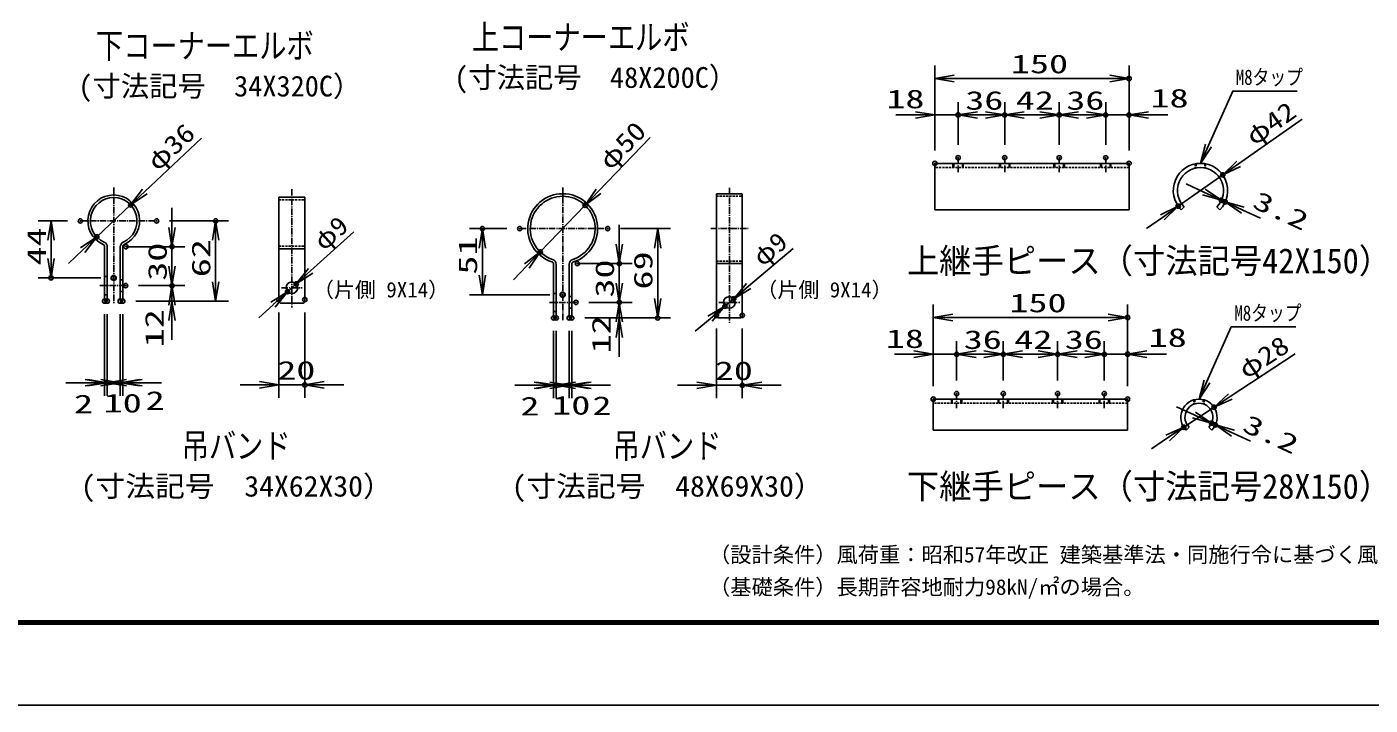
# Model space of a CAD drawing. Units: millimetres, scale not verified. Extents: x -4455 to 4455, y -3150 to 3150.
# Drawn here: x -693 to 2418, y -3150 to -1579 of the extents above; entities that cross this region are included whole.
import ezdxf
from ezdxf.enums import TextEntityAlignment as Align

# ---------------------------------------------------------------- set-up
doc = ezdxf.new("R2010")
doc.units = ezdxf.units.MM
doc.header["$LTSCALE"] = 20
doc.header["$PDMODE"] = 32
doc.header["$PDSIZE"] = 10
doc.linetypes.add('USER2', pattern=[0.375, 0.25, -0.125])
doc.linetypes.add('USER3', pattern=[1.125, 0.75, -0.125, 0.125, -0.125])
for name, color, linetype, lineweight in [('0-2_0', 7, 'Continuous', 25), ('0-4_EXTCNT-L', 4, 'Continuous', 25), ('0-5_DEFPOINTS', 7, 'Continuous', 25), ('0-7_WAKU', 7, 'Continuous', 25), ('0-9_D-TTL-TXT', 2, 'Continuous', 25)]:
    doc.layers.add(name, color=color, linetype=linetype, lineweight=lineweight)
doc.styles.add('ＭＳ ゴシック', font='')
doc.styles.get('ＭＳ ゴシック').set_extended_font_data('MS Gothic')

# ---------------------------------------------------------------- blocks, each defined once
blk = doc.blocks.new('DARROWS')
at = {"layer": '0-2_0', "color": 2}
blk.add_line((0, 0), (-19.982, 0), dxfattribs=at)
blk.add_lwpolyline([(-20, -3.333), (0, 0), (-20, 3.333)], dxfattribs=at)

msp = doc.modelspace()

# ---------------------------------------------------------------- linework, layer by layer
at = {"layer": '0-2_0'}
for p, q in [((1409.95, -1894.73), (1409.95, -2002.28)), ((1859.95, -1894.73), (1409.95, -1894.73)), ((1451.95, -1894.73), (1451.95, -1904.33)), ((1454.05, -1894.73), (1454.05, -1904.33)), ((1473.85, -1894.73), (1473.85, -1904.33)), ((1475.95, -1894.73), (1475.95, -1904.33)), ((1559.95, -1894.73), (1559.95, -1904.33)), ((1562.05, -1894.73), (1562.05, -1904.33)), ((1581.85, -1894.73), (1581.85, -1904.33)), ((1583.95, -1894.73), (1583.95, -1904.33)), ((1685.95, -1894.73), (1685.95, -1904.33)), ((1688.05, -1894.73), (1688.05, -1904.33)), ((1707.85, -1894.73), (1707.85, -1904.33)), ((1709.95, -1894.73), (1709.95, -1904.33)), ((1793.95, -1894.73), (1793.95, -1904.33)), ((1796.05, -1894.73), (1796.05, -1904.33)), ((1815.85, -1894.73), (1815.85, -1904.33)), ((1817.95, -1894.73), (1817.95, -1904.33)), ((1859.95, -1894.73), (1859.95, -2002.28)), ((-109.32, -1973), (-109.32, -2213)), ((-109.32, -1973), (-49.32, -1973)), ((-49.32, -1973), (-49.32, -2213)), ((903.97, -1965), (903.97, -2247)), ((903.97, -1965), (963.97, -1965)), ((963.97, -1965), (963.97, -2247)), ((2073.73, -1980.13), (2082.44, -1984.16)), ((1859.95, -2002.28), (1409.95, -2002.28)), ((1987.49, -1995.49), (1980.71, -2002.28)), ((2063.01, -1995.49), (2069.8, -2002.28)), ((-513, -2088.22), (-513, -2214)), ((-507, -2088.22), (-507, -2214)), ((-477, -2088.22), (-477, -2214)), ((-471, -2088.22), (-471, -2214)), ((-463.71, -2088), (-423.27, -2088)), ((-109.32, -2093), (-49.32, -2093)), ((527, -2128.7), (527, -2253)), ((533, -2128.7), (533, -2253)), ((563, -2128.7), (563, -2253)), ((569, -2128.7), (569, -2253)), ((581.99, -2127), (622.15, -2127)), ((903.97, -2127), (963.97, -2127)), ((-513, -2157), (-507, -2157)), ((-477, -2164.5), (-471, -2164.5)), ((-513, -2199), (-507, -2199)), ((-477, -2191.5), (-471, -2191.5)), ((527, -2196), (533, -2196)), ((563, -2203.5), (569, -2203.5)), ((-513, -2214), (-507, -2214)), ((-477, -2214), (-471, -2214)), ((-109.32, -2210.42), (-109.32, -2213)), ((-103.32, -2219), (-55.32, -2219)), ((527, -2238), (533, -2238)), ((563, -2230.5), (569, -2230.5)), ((527, -2253), (533, -2253)), ((563, -2253), (569, -2253)), ((909.97, -2253), (957.97, -2253)), ((1448.37, -2441.05), (1448.37, -2450.65)), ((1450.47, -2441.05), (1450.47, -2450.65)), ((1470.27, -2441.05), (1470.27, -2450.65)), ((1472.37, -2441.05), (1472.37, -2450.65)), ((1556.37, -2441.05), (1556.37, -2450.65)), ((1558.47, -2441.05), (1558.47, -2450.65)), ((1578.27, -2441.05), (1578.27, -2450.65)), ((1580.37, -2441.05), (1580.37, -2450.65)), ((1682.37, -2441.05), (1682.37, -2450.65)), ((1684.47, -2441.05), (1684.47, -2450.65)), ((1704.27, -2441.05), (1704.27, -2450.65)), ((1706.37, -2441.05), (1706.37, -2450.65)), ((1790.37, -2441.05), (1790.37, -2450.65)), ((1792.47, -2441.05), (1792.47, -2450.65)), ((1812.27, -2441.05), (1812.27, -2450.65)), ((1814.37, -2441.05), (1814.37, -2450.65)), ((1856.37, -2441.05), (1856.37, -2512.75)), ((1856.37, -2512.75), (1406.37, -2512.75)), ((1998.76, -2505.97), (1991.98, -2512.75)), ((2044.59, -2505.97), (2051.37, -2512.75)), ((2051.06, -2496.71), (2059.76, -2500.75))]:
    msp.add_line(p, q, dxfattribs=at)
at = {"layer": '0-2_0', "color": 4, "linetype": 'USER3'}
for p, q in [((1463.95, -1881.87), (1463.95, -1915.34)), ((1571.95, -1881.87), (1571.95, -1915.34)), ((1697.95, -1881.87), (1697.95, -1915.34)), ((1805.95, -1881.87), (1805.95, -1915.34)), ((-492, -1950.8), (-492, -2220.68)), ((-79.32, -1954.48), (-79.32, -2228.64)), ((548, -1950.4), (548, -2259.85)), ((933.97, -1951.64), (933.97, -2265.5)), ((-569.2, -2028), (-392.62, -2028)), ((448.36, -2046), (652.15, -2046)), ((891.11, -2046), (977.3, -2046)), ((-524.36, -2178), (-464.36, -2178)), ((-103.32, -2183), (-55.32, -2183)), ((517.29, -2217), (578.77, -2217)), ((909.94, -2217), (958.01, -2217)), ((1460.37, -2428.19), (1460.37, -2461.66)), ((1568.37, -2428.19), (1568.37, -2461.66)), ((1694.37, -2428.19), (1694.37, -2461.66)), ((1802.37, -2428.19), (1802.37, -2461.66))]:
    msp.add_line(p, q, dxfattribs=at)
at = {"layer": '0-2_0', "linetype": 'USER2'}
for p, q in [((2013.25, -1895.89), (2013.25, -1905.7)), ((2015.35, -1895.52), (2015.35, -1905.26)), ((2035.15, -1895.52), (2035.15, -1905.26)), ((2037.25, -1895.89), (2037.25, -1905.7)), ((1859.95, -1904.33), (1409.95, -1904.33)), ((-109.32, -1979), (-49.32, -1979)), ((903.97, -1971), (963.97, -1971)), ((-109.32, -2087), (-49.32, -2087)), ((903.97, -2121), (963.97, -2121)), ((1856.37, -2450.65), (1406.37, -2450.65)), ((2009.68, -2442.81), (2009.68, -2452.96)), ((2011.78, -2442.24), (2011.78, -2452.2)), ((2031.58, -2442.24), (2031.58, -2452.2)), ((2033.68, -2442.81), (2033.68, -2452.96))]:
    msp.add_line(p, q, dxfattribs=at)
at = {"layer": '0-2_0'}
msp.add_lwpolyline([(1856.37, -2441.05), (1406.37, -2441.05), (1406.37, -2512.75)], dxfattribs=at)
for centre in [(-79.32, -2183), (933.97, -2217)]:
    msp.add_circle(centre, 13.5, dxfattribs=at)
for centre, radius, start, end in [((2025.25, -1957.73), 63, 315, 225), ((2025.25, -1957.73), 53.4, 315, 225), ((-492, -2028), 60, 294.14774, 245.85226), ((-492, -2028), 54, 294.14774, 245.85226), ((548, -2046), 81, 288.08001, 251.91999), ((548, -2046), 75, 288.08001, 251.91999), ((-519, -2088.22), 6, 0, 65.85226), ((-519, -2088.22), 12, 0, 65.85226), ((-465, -2088.22), 12, 114.14774, 180), ((-465, -2088.22), 6, 114.14774, 180), ((521, -2128.7), 6, 0, 71.91999), ((521, -2128.7), 12, 0, 71.91999), ((575, -2128.7), 12, 108.08001, 180), ((575, -2128.7), 6, 108.08001, 180), ((-103.32, -2213), 6, 180, 270), ((-55.32, -2213), 6, 270, 0), ((909.97, -2247), 6, 180, 270), ((957.97, -2247), 6, 270, 0), ((2021.68, -2483.05), 42, 315, 225), ((2021.68, -2483.05), 32.4, 315, 225)]:
    msp.add_arc(centre, radius, start, end, dxfattribs=at)
at = {"layer": '0-4_EXTCNT-L', "color": 1}
for p, q in [((1409.95, -1864.73), (1409.95, -1668.2)), ((1859.95, -1864.73), (1859.95, -1668.2)), ((1409.95, -1864.73), (1409.95, -1752.69)), ((1463.95, -1851.87), (1463.95, -1752.69)), ((1463.95, -1851.87), (1463.95, -1752.69)), ((1571.95, -1851.87), (1571.95, -1752.69)), ((1571.95, -1851.87), (1571.95, -1752.69)), ((1697.95, -1851.87), (1697.95, -1752.69)), ((1697.95, -1851.87), (1697.95, -1752.69)), ((1805.95, -1851.87), (1805.95, -1752.69)), ((1805.95, -1851.87), (1805.95, -1752.69)), ((1859.95, -1864.73), (1859.95, -1752.69)), ((-599.2, -2028), (-667, -2028)), ((-362.62, -2028), (-226, -2028)), ((418.36, -2046), (332, -2046)), ((682.15, -2046), (798, -2046)), ((-433.71, -2088), (-327, -2088)), ((611.99, -2127), (709, -2127)), ((-522, -2160), (-667, -2160)), ((-434.36, -2178), (-327, -2178)), ((-434.36, -2178), (-327, -2178)), ((518, -2199), (332, -2199)), ((-441, -2214), (-327, -2214)), ((-441, -2214), (-226, -2214)), ((608.77, -2217), (709, -2217)), ((608.77, -2217), (709, -2217)), ((1406.37, -2411.05), (1406.37, -2221.93)), ((1856.37, -2411.05), (1856.37, -2221.93)), ((-513, -2244), (-513, -2433)), ((-507, -2244), (-507, -2433)), ((-507, -2244), (-507, -2433)), ((-477, -2244), (-477, -2433)), ((-477, -2244), (-477, -2433)), ((-471, -2244), (-471, -2433)), ((-109.32, -2240.42), (-109.32, -2438)), ((-49.32, -2240.42), (-49.32, -2438)), ((599, -2253), (709, -2253)), ((599, -2253), (798, -2253)), ((527, -2283), (527, -2439)), ((533, -2283), (533, -2439)), ((533, -2283), (533, -2439)), ((563, -2283), (563, -2439)), ((563, -2283), (563, -2439)), ((569, -2283), (569, -2439)), ((903.97, -2277), (903.97, -2439)), ((963.97, -2277), (963.97, -2439)), ((1406.37, -2411.05), (1406.37, -2306.94)), ((1460.37, -2398.19), (1460.37, -2306.94)), ((1460.37, -2398.19), (1460.37, -2306.94)), ((1568.37, -2398.19), (1568.37, -2306.94)), ((1568.37, -2398.19), (1568.37, -2306.94)), ((1694.37, -2398.19), (1694.37, -2306.94)), ((1694.37, -2398.19), (1694.37, -2306.94)), ((1802.37, -2398.19), (1802.37, -2306.78)), ((1802.37, -2398.19), (1802.37, -2306.94)), ((1856.37, -2411.05), (1856.37, -2306.78))]:
    msp.add_line(p, q, dxfattribs=at)
at = {"layer": '0-4_EXTCNT-L', "color": 2}
for p, q in [((1454.95, -1698.2), (1814.95, -1698.2)), ((1364.95, -1782.69), (1319.95, -1782.69)), ((1409.95, -1782.69), (1463.95, -1782.69)), ((1508.95, -1782.69), (1553.95, -1782.69)), ((1508.95, -1782.69), (1526.95, -1782.69)), ((1616.95, -1782.69), (1652.95, -1782.69)), ((1760.95, -1782.69), (1715.95, -1782.69)), ((1742.95, -1782.69), (1760.95, -1782.69)), ((1805.95, -1782.69), (1859.95, -1782.69)), ((1904.95, -1782.69), (1949.95, -1782.69)), ((2260.87, -1792.12), (2113.61, -1895.63)), ((750.65, -1835.08), (631.14, -1959.47)), ((-289, -1836.6), (-419.97, -1960.08)), ((1973.71, -1993.96), (2076.8, -1921.51)), ((2032.88, -1961.26), (1992.03, -1942.38)), ((-531.29, -2065.04), (-452.71, -1990.96)), ((2073.73, -1980.13), (2082.44, -1984.16)), ((-357, -2043), (-357, -1998)), ((496.04, -2100.08), (599.96, -1991.92)), ((1936.9, -2019.84), (1900.08, -2045.71)), ((2123.29, -2003.03), (2164.14, -2021.91)), ((64.43, -2053.47), (-35.86, -2143.84)), ((679, -2082), (679, -2037)), ((-637, -2073), (-637, -2115)), ((-256, -2169), (-256, -2073)), ((-564.03, -2095.92), (-596.77, -2126.79)), ((-357, -2133), (-357, -2088)), ((-357, -2178), (-357, -2088)), ((362, -2154), (362, -2091)), ((768, -2091), (768, -2208)), ((1081.71, -2092.04), (978.64, -2179.22)), ((464.86, -2132.53), (433.68, -2164.98)), ((679, -2172), (679, -2127)), ((679, -2217), (679, -2127)), ((-89.35, -2192.04), (-69.29, -2173.96)), ((-357, -2214), (-357, -2178)), ((923.66, -2225.72), (944.28, -2208.28)), ((-357, -2223), (-357, -2268)), ((-122.77, -2222.16), (-156.2, -2252.29)), ((679, -2253), (679, -2217)), ((-357, -2259), (-357, -2304)), ((679, -2262), (679, -2307)), ((889.3, -2254.78), (854.95, -2283.84)), ((1451.37, -2251.93), (1811.37, -2251.93)), ((679, -2298), (679, -2343)), ((1361.37, -2336.94), (1316.37, -2336.94)), ((1406.37, -2336.94), (1460.37, -2336.94)), ((1505.37, -2336.94), (1550.37, -2336.94)), ((1505.37, -2336.94), (1523.37, -2336.94)), ((1613.37, -2336.94), (1649.37, -2336.94)), ((1757.37, -2336.78), (1712.37, -2336.78)), ((1739.37, -2336.94), (1757.37, -2336.94)), ((1802.37, -2336.78), (1856.37, -2336.78)), ((1901.37, -2336.78), (1946.37, -2336.78)), ((2244.45, -2335.88), (2094.26, -2435.1)), ((-558, -2403), (-603, -2403)), ((-552, -2403), (-597, -2403)), ((-522, -2403), (-567, -2403)), ((-513, -2403), (-507, -2403)), ((-507, -2403), (-477, -2403)), ((-471, -2403), (-477, -2403)), ((-462, -2403), (-417, -2403)), ((-432, -2403), (-387, -2403)), ((-426, -2403), (-381, -2403)), ((-154.32, -2408), (-199.32, -2408)), ((-109.32, -2408), (-49.32, -2408)), ((-4.32, -2408), (40.68, -2408)), ((482, -2409), (437, -2409)), ((488, -2409), (443, -2409)), ((518, -2409), (473, -2409)), ((527, -2409), (533, -2409)), ((533, -2409), (563, -2409)), ((569, -2409), (563, -2409)), ((578, -2409), (623, -2409)), ((608, -2409), (653, -2409)), ((614, -2409), (659, -2409)), ((858.97, -2409), (813.97, -2409)), ((903.97, -2409), (963.97, -2409)), ((1008.97, -2409), (1053.97, -2409)), ((2010.25, -2477.74), (1969.44, -2458.78)), ((1986.63, -2506.21), (2056.72, -2459.9)), ((2051.06, -2496.71), (2059.76, -2500.75)), ((2100.57, -2519.72), (2141.38, -2538.68)), ((1949.09, -2531.01), (1911.54, -2555.82))]:
    msp.add_line(p, q, dxfattribs=at)
at = {"layer": '0-4_EXTCNT-L'}
for points in [[(2043.6, -1853.64), (2099.96, -1727.39), (2249.19, -1727.39)], [(2040.32, -2399.97), (2096.69, -2273.72), (2245.92, -2273.72)]]:
    msp.add_lwpolyline(points, dxfattribs=at)
for centre in [(-492, -2160), (548, -2199)]:
    msp.add_circle(centre, 6, dxfattribs=at)
at = {"layer": '0-5_DEFPOINTS'}
for p in [(1859.95, -1698.2), (1463.95, -1782.69), (1571.95, -1782.69), (1697.95, -1782.69), (1805.95, -1782.69), (1859.95, -1782.69), (1409.95, -1894.73), (1463.95, -1881.87), (1571.95, -1881.87), (1697.95, -1881.87), (1805.95, -1881.87), (1859.95, -1894.73), (2076.8, -1921.51), (-452.71, -1990.96), (599.96, -1991.92), (1973.71, -1993.96), (2073.73, -1980.13), (2082.44, -1984.16), (2082.44, -1984.16), (-569.2, -2028), (-392.62, -2028), (-256, -2028), (362, -2046), (448.36, -2046), (652.15, -2046), (-531.29, -2065.04), (-463.71, -2088), (-357, -2088), (496.04, -2100.08), (581.99, -2127), (679, -2127), (-637, -2160), (-492, -2160), (-464.36, -2178), (-357, -2178), (-69.29, -2173.96), (-513, -2214), (-507, -2214), (-477, -2214), (-471, -2214), (-109.32, -2210.42), (-89.35, -2192.04), (-49.32, -2210.42), (548, -2199), (944.28, -2208.28), (578.77, -2217), (679, -2217), (923.66, -2225.72), (527, -2253), (533, -2253), (563, -2253), (569, -2253), (768, -2253), (903.97, -2247), (963.97, -2247), (1856.37, -2251.93), (1460.37, -2336.94), (1568.37, -2336.94), (1694.37, -2336.94), (1802.37, -2336.94), (1856.37, -2336.78), (-507, -2403), (-477, -2403), (-49.32, -2408), (533, -2409), (563, -2409), (963.97, -2409), (1460.37, -2428.19), (1568.37, -2428.19), (1694.37, -2428.19), (1802.37, -2428.19), (1406.37, -2441.05), (1856.37, -2441.05), (2056.72, -2459.9), (1986.63, -2506.21), (2051.06, -2496.71), (2059.76, -2500.75), (2059.76, -2500.75)]:
    msp.add_point(p, dxfattribs=at)
at = {"layer": '0-7_WAKU', "color": 3}
msp.add_lwpolyline([(-4455, 3150), (4455, 3150), (4455, -3150), (-4455, -3150)], close=True, dxfattribs=at)
at = {"layer": '0-7_WAKU'}
for points in [[(-4155, 2962.5), (4155, 2962.5), (4155, -2962.5), (-4155, -2962.5)], [(-4153.13, 2960.62), (4153.12, 2960.62), (4153.12, -2960.63), (-4153.13, -2960.63)], [(-4151.25, 2958.75), (4151.25, 2958.75), (4151.25, -2958.75), (-4151.25, -2958.75)], [(-4149.38, 2956.87), (4149.37, 2956.87), (4149.37, -2956.88), (-4149.38, -2956.88)], [(-4147.5, 2955), (4147.5, 2955), (4147.5, -2955), (-4147.5, -2955)]]:
    msp.add_lwpolyline(points, close=True, dxfattribs=at)

# ---------------------------------------------------------------- block references
at = {"layer": '0-4_EXTCNT-L', "xscale": 2.25, "yscale": 2.25}
for p, rotation in [((1409.95, -1698.2), 180), ((1463.95, -1782.69), 180), ((1463.95, -1782.69), 180), ((1571.95, -1782.69), 180), ((1697.95, -1782.69), 180), ((1859.95, -1782.69), 180), ((2025.25, -1894.73), 245.94158), ((2076.8, -1921.51), 215.10206), ((-452.71, -1990.96), 223.31532), ((599.96, -1991.92), 226.14576), ((2073.73, -1980.13), 335.20014), ((1973.71, -1993.96), 35.10206), ((2082.44, -1984.16), 155.20014), ((-637, -2028), 90), ((-357, -2088), 270), ((-256, -2028), 90), ((362, -2046), 90), ((768, -2046), 90), ((-531.29, -2065.04), 43.31532), ((679, -2127), 270), ((-637, -2160), 270), ((496.04, -2100.08), 46.14576), ((-357, -2178), 270), ((-69.29, -2173.96), 222.02314), ((-256, -2214), 270), ((362, -2199), 270), ((679, -2217), 270), ((944.28, -2208.28), 220.22389), ((-357, -2178), 90), ((-89.35, -2192.04), 42.02314), ((768, -2253), 270), ((-357, -2214), 90), ((679, -2217), 90), ((923.66, -2225.72), 40.22389), ((679, -2253), 90), ((1406.37, -2251.93), 180), ((1460.37, -2336.94), 180), ((1460.37, -2336.94), 180), ((1568.37, -2336.94), 180), ((1694.37, -2336.94), 180), ((1856.37, -2336.78), 180), ((-507, -2403), 180), ((-477, -2403), 180), ((-471, -2403), 180), ((-49.32, -2408), 180), ((533, -2409), 180), ((563, -2409), 180), ((569, -2409), 180), ((963.97, -2409), 180), ((2021.98, -2441.06), 245.94158), ((2056.72, -2459.9), 213.45095), ((2051.06, -2496.71), 335.07506), ((1986.63, -2506.21), 33.45095), ((2059.76, -2500.75), 155.07506)]:
    msp.add_blockref('DARROWS', p, dxfattribs=dict(at, rotation=rotation))
for p in [(1859.95, -1698.2), (1409.95, -1782.69), (1571.95, -1782.69), (1697.95, -1782.69), (1805.95, -1782.69), (1805.95, -1782.69), (1856.37, -2251.93), (1406.37, -2336.94), (1568.37, -2336.94), (1694.37, -2336.94), (1802.37, -2336.78), (1802.37, -2336.94), (-513, -2403), (-507, -2403), (-477, -2403), (-109.32, -2408), (527, -2409), (533, -2409), (563, -2409), (903.97, -2409)]:
    msp.add_blockref('DARROWS', p, dxfattribs=at)

# ---------------------------------------------------------------- texts
at = {"layer": '0-4_EXTCNT-L', "style": 'ＭＳ ゴシック'}
for s, height, width, p in [('下コーナーエルボ', 57.77, 0.8, (-533.06, -1668.48)), ('上コーナーエルボ', 57.77, 0.8, (337.53, -1648.48)), ('M8タップ', 35.6, 0.8, (2107.16, -1723.67)), ('上継手ピース（寸法記号42X150）', 57.73, 0.95, (1345.25, -2166.64)), ('M8タップ', 35.6, 0.8, (2103.88, -2269.99)), ('吊バンド', 57.77, 0.8, (-334.47, -2595.48)), ('吊バンド', 57.77, 0.8, (663.53, -2595.48)), ('(寸法記号\u300034X62X30）', 48.11, 1.05, (-568.33, -2681.25)), ('(寸法記号\u300048X69X30）', 48.11, 1.05, (429.67, -2681.25)), ('下継手ピース（寸法記号28X150）', 57.73, 0.95, (1345.25, -2689.17))]:
    msp.add_text(s, height=height, dxfattribs=dict(at, width=width)).set_placement(p, align=Align.BOTTOM_LEFT)
at = {"layer": '0-4_EXTCNT-L', "color": 3, "style": 'ＭＳ ゴシック', "width": 1.5}
for s, p in [('150', (1586.2, -1699.02)), ('18', (1297.68, -1780.12)), ('36', (1480.45, -1783.52)), ('42', (1597.45, -1783.52)), ('36', (1714.45, -1783.52)), ('18', (1909.52, -1778.28)), ('150', (1582.62, -2252.75)), ('18', (1296.48, -2335.54)), ('36', (1476.87, -2337.77)), ('42', (1593.87, -2337.77)), ('36', (1710.87, -2337.77)), ('18', (1905.19, -2332.92)), ('20', (-113.07, -2408.83)), ('20', (900.22, -2409.83)), ('2', (-418, -2478.83)), ('2', (-584, -2486.83)), ('10', (-515.25, -2484.83)), ('2', (450, -2491.83)), ('10', (523.75, -2489.83)), ('2', (617, -2490.83))]:
    msp.add_text(s, height=43.26, dxfattribs=at).set_placement(p, align=Align.BOTTOM_LEFT)
at = {"layer": '0-4_EXTCNT-L', "style": 'ＭＳ ゴシック'}
for s, height, p in [('(寸法記号\u300048X200C）', 48.11, (296.67, -1734.25)), ('(寸法記号\u300034X320C）', 48.11, (-573.92, -1754.25)), ('（片側 9X14）', 35.6, (-30.38, -2216.06)), ('（片側 9X14）', 35.6, (996.62, -2216.06))]:
    msp.add_text(s, height=height, dxfattribs=at).set_placement(p, align=Align.BOTTOM_LEFT)
at = {"layer": '0-4_EXTCNT-L', "color": 3, "style": 'ＭＳ ゴシック'}
for s, rotation, width, p in [('φ42', 35.102, 1.2, (2157.04, -1866.12)), ('φ50', 46.146, 1.2, (668.11, -1922.18)), ('φ36', 43.315, 1.2, (-381.2, -1924.67)), ('3.2', 335.2, 1.5, (2137.12, -2008.08)), ('φ9', 42.023, 1.1, (3.7, -2109.31)), ('44', 90, 1.5, (-636.17, -2131.5)), ('30', 90, 1.5, (-356.17, -2166.75)), ('62', 90, 1.5, (-255.17, -2158.5)), ('51', 90, 1.5, (362.83, -2152.5)), ('φ9', 40.224, 1.1, (1019.26, -2145.95)), ('69', 90, 1.5, (768.83, -2187)), ('30', 90, 1.5, (679.83, -2205.75)), ('12', 90, 1.5, (-363.17, -2321)), ('12', 90, 1.5, (671.83, -2335)), ('φ28', 33.451, 1.2, (2138.52, -2406.85)), ('3.2', 335.075, 1.5, (2113.95, -2525.88))]:
    msp.add_text(s, height=43.26, rotation=rotation, dxfattribs=dict(at, width=width)).set_placement(p, align=Align.BOTTOM_LEFT)
at = {"layer": '0-9_D-TTL-TXT', "color": 7, "style": 'ＭＳ ゴシック'}
for s, p in [('（設計条件）風荷重：昭和57年改正 建築基準法・同施行令に基づく風圧力に準拠。', (886.94, -2830.2)), ('（基礎条件）長期許容地耐力98kN/㎡の場合。', (886.94, -2905.2))]:
    msp.add_text(s, height=36.08, dxfattribs=at).set_placement(p, align=Align.BOTTOM_LEFT)

doc.saveas('drawing.dxf')
